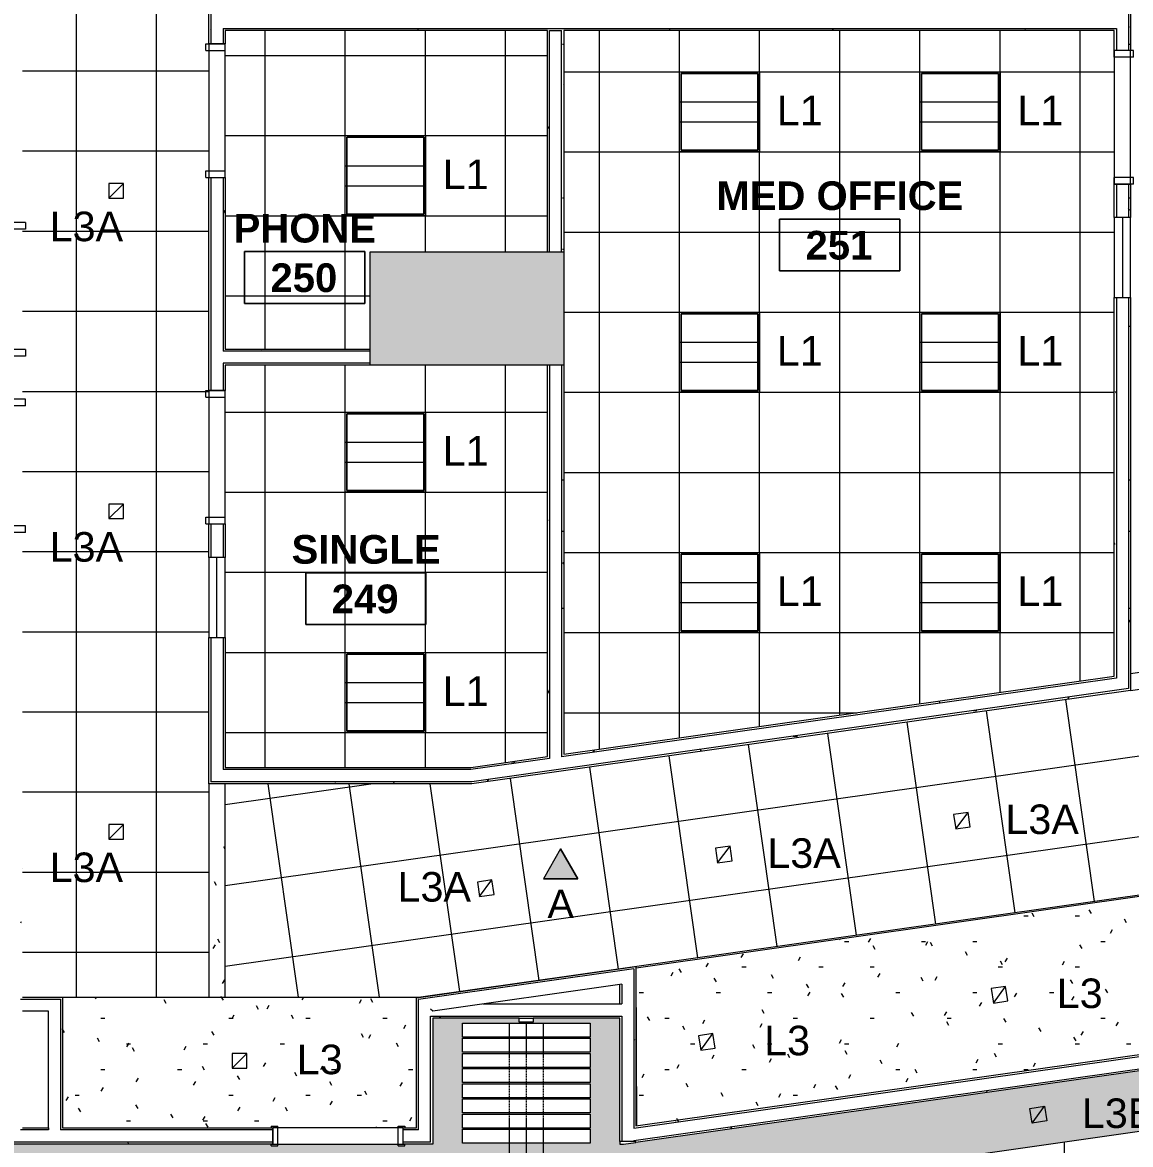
# Model space of a CAD drawing. Header units: inches. Extents: x 389 to 3083, y 11893 to 13691.
# Drawn here: x 770.7 to 1102.5, y 12403.8 to 12739.9 of the extents above; entities that cross this region are included whole.
import ezdxf

# ---------------------------------------------------------------- set-up
doc = ezdxf.new("R2010")
doc.units = ezdxf.units.IN
doc.header["$MEASUREMENT"] = 0
doc.linetypes.add('X2$0$Dash', pattern=[0.25, 0.125, -0.125])
for name, color, linetype, lineweight in [('X2$0$A-ANNO-NOTE', 131, 'Continuous', 9), ('X2$0$A-AREA-IDEN', 2, 'Continuous', 9), ('X2$0$A-CLNG', 13, 'Continuous', 13), ('X2$0$A-CLNG-PATT', 13, 'Continuous', 13), ('X2$0$A-DOOR', 31, 'Continuous', 13), ('X2$0$A-DOOR-FRAM', 31, 'Continuous', 20), ('X2$0$A-GLAZ', 151, 'Continuous', 13), ('X2$0$A-WALL', 113, 'Continuous', 13), ('X2$0$A-WALL-PATT', 111, 'Continuous', 13), ('X2$0$E-LITE-EQPM', 33, 'Continuous', 9), ('X2$0$E-LITE-EQPM-IDEN', 33, 'Continuous', 9), ('X2$0$I-WALL', 2, 'Continuous', 9), ('X2$0$Q-SPCQ', 91, 'Continuous', 9), ('X2$0$Q-SPCQ-HDLN', 91, 'X2$0$Dash', 9), ('X2$0$S-COLS', 52, 'Continuous', 13)]:
    doc.layers.add(name, color=color, linetype=linetype, lineweight=lineweight)
doc.styles.add('X2$0$Arial_3', font='arial.ttf', dxfattribs={"height": 8.851796})
doc.styles.add('X2$0$Swis721 Lt BT', font='swissl.ttf', dxfattribs={"height": 8.514638})
doc.styles.add('X2$0$Swis721 Lt BT_B', font='', dxfattribs={"height": 8.583975})
doc.styles.get('X2$0$Swis721 Lt BT_B').set_extended_font_data('Swis721 Lt BT', bold=True)
pattern_1 = [(0, (-24941.6016, 0), (30.72, 7.68), [1.267, -21.773, 1.267, -21.773, -122.88]), (0, (-24941.6016, 0), (30.72, 7.68), [-46.08, 1.267, -44.813, 1.267, -21.773, -53.76]), (0, (-24941.6016, 0), (30.72, 7.68), [-115.2, 1.267, -14.093, 1.267, -37.133]), (120, (-24930.0816, 3.84), (-22.0110751, 22.7643004), [1.267, -21.773, 1.267, -21.773, -122.88]), (120, (-24930.0816, 3.84), (-22.0110751, 22.7643004), [-46.08, 1.267, -44.813, 1.267, -21.773, -53.76]), (120, (-24930.0816, 3.84), (-22.0110751, 22.7643004), [-115.2, 1.267, -14.093, 1.267, -37.133]), (240, (-24926.2416, 19.2), (-8.7089249, -30.4443004), [1.267, -21.773, 1.267, -21.773, -122.88]), (240, (-24926.2416, 19.2), (-8.7089249, -30.4443004), [-46.08, 1.267, -44.813, 1.267, -21.773, -53.76]), (240, (-24926.2416, 19.2), (-8.7089249, -30.4443004), [-115.2, 1.267, -14.093, 1.267, -37.133])]

# ---------------------------------------------------------------- blocks, each defined once
blk = doc.blocks.new('X2$0$Single Flush - OTJ_SOLIDFLUSH_ALUM-4900275-FIRST FLOOR')
at = {"layer": 'X2$0$A-DOOR-FRAM'}
for p, q in [((-20, 3.3125), (-20, -2.4375)), ((-20, 3.3125), (-18, 3.3125)), ((-18, 3.3125), (-18, -2.4375)), ((18.000004, 3.3125), (18.000004, -2.4375)), ((18.000004, 3.3125), (20.000004, 3.3125)), ((20.000004, 3.3125), (20.000004, -2.4375)), ((-20, -2.4375), (-18, -2.4375)), ((18.000004, -2.4375), (20.000004, -2.4375))]:
    blk.add_line(p, q, dxfattribs=at)
blk = doc.blocks.new('X2$0$W- Folding_Partition - Modernfold 942-5326125-FIRST FLOOR')
at = {"layer": 'X2$0$Q-SPCQ'}
for p, q in [((-55, -23.11), (-55, 15.11)), ((-55, 15.11), (-50.75, 15.11)), ((-50.75, 15.11), (-50.75, -23.11)), ((-50.5, -23.11), (-50.5, 15.11)), ((-50.5, 15.11), (-46.25, 15.11)), ((-46.25, 15.11), (-46.25, -23.11)), ((-45.92, -23.11), (-45.92, 15.11)), ((-45.92, 15.11), (-41.67, 15.11)), ((-41.67, 15.11), (-41.67, -23.11)), ((-41.42, -23.11), (-41.42, 15.11)), ((-41.42, 15.11), (-37.17, 15.11)), ((-37.17, 15.11), (-37.17, -23.11)), ((-36.83, -23.11), (-36.83, 15.11)), ((-36.83, 15.11), (-32.58, 15.11)), ((-32.58, 15.11), (-32.58, -23.11)), ((-32.33, -23.11), (-32.33, 15.11)), ((-32.33, 15.11), (-28.08, 15.11)), ((-28.08, 15.11), (-28.08, -23.11)), ((-27.75, -23.11), (-27.75, 15.11)), ((-27.75, 15.11), (-23.5, 15.11)), ((-23.5, 15.11), (-23.5, -23.11)), ((-23.25, -23.11), (-23.25, 15.11)), ((-23.25, 15.11), (-19, 15.11)), ((-19, 15.11), (-19, -23.11)), ((-323.18, 1.12), (-322.93, 1.12)), ((-323.18, -6.13), (-323.18, -1.88)), ((-323.18, -1.88), (-321.93, -1.88)), ((-321.93, -1.88), (-321.93, -6.13)), ((-18.75, -6.13), (-18.75, -1.88)), ((-18.75, -1.88), (-17.5, -1.88)), ((-17.5, -1.88), (-17.5, -6.13)), ((-321.93, -6.13), (-323.18, -6.13)), ((-17.5, -6.13), (-18.75, -6.13)), ((-323.18, -9.13), (-322.93, -9.13)), ((-50.75, -23.11), (-55, -23.11)), ((-46.25, -23.11), (-50.5, -23.11)), ((-41.67, -23.11), (-45.92, -23.11)), ((-37.17, -23.11), (-41.42, -23.11)), ((-32.58, -23.11), (-36.83, -23.11)), ((-28.08, -23.11), (-32.33, -23.11)), ((-23.5, -23.11), (-27.75, -23.11)), ((-19, -23.11), (-23.25, -23.11))]:
    blk.add_line(p, q, dxfattribs=at)
at = {"layer": 'X2$0$Q-SPCQ-HDLN'}
for p, q in [((-19, 1.12), (-321.93, 1.12)), ((-19, -4), (-321.93, -4)), ((-19, -9.13), (-321.93, -9.13))]:
    blk.add_line(p, q, dxfattribs=at)
blk = doc.blocks.new('X2$0$Single Flush - OTJ_SOLIDFLUSH_ALUM-4900816-FIRST FLOOR')
at = {"layer": 'X2$0$A-DOOR-FRAM'}
for p, q in [((-20, -3.3125), (-20, 2.4375)), ((-20, 2.4375), (-18, 2.4375)), ((-18, -3.3125), (-18, 2.4375)), ((18.000004, -3.3125), (18.000004, 2.4375)), ((18.000004, 2.4375), (20.000004, 2.4375)), ((20.000004, -3.3125), (20.000004, 2.4375)), ((-20, -3.3125), (-18, -3.3125)), ((18.000004, -3.3125), (20.000004, -3.3125))]:
    blk.add_line(p, q, dxfattribs=at)
blk = doc.blocks.new('X2$0$Double Flush w-Skinny Lite - Int-N-LDMF-36_ x 84_-4914566-FIRST FLOOR')
at = {"layer": 'X2$0$A-DOOR-FRAM'}
for p, q in [((-20, 2.9375), (-18, 2.9375)), ((-20, 2.9375), (-20, 2.4375)), ((-20, 2.4375), (-19.5, 2.4375)), ((-19.5, -2.4375), (-19.5, 2.4375)), ((-18, -2.9375), (-18, 2.9375)), ((18.000004, -2.9375), (18.000004, 2.9375)), ((18.000004, 2.9375), (20.000004, 2.9375)), ((19.500004, 2.4375), (20.000004, 2.4375)), ((19.500004, -2.4375), (19.500004, 2.4375)), ((20.000004, 2.9375), (20.000004, 2.4375)), ((-20, -2.4375), (-19.5, -2.4375)), ((-20, -2.9375), (-20, -2.4375)), ((-20, -2.9375), (-18, -2.9375)), ((18.000004, -2.9375), (20.000004, -2.9375)), ((19.500004, -2.4375), (20.000004, -2.4375)), ((20.000004, -2.9375), (20.000004, -2.4375))]:
    blk.add_line(p, q, dxfattribs=at)
blk = doc.blocks.new('X2$0$Frameless opening with glazing - 24_ x 96_-4900874-FIRST FLOOR')
at = {"layer": 'X2$0$A-GLAZ'}
blk.add_line((-13.5, 0.0625), (10.5, 0.0625), dxfattribs=at)
blk = doc.blocks.new('X2$0$L-Ceiling Light - Linear Box - 2_x2_-4960925-FIRST FLOOR')
at = {"layer": 'X2$0$E-LITE-EQPM'}
for p, q in [((-12, -12), (-12, 12)), ((-12, 12), (12, 12)), ((-12, -12), (-12, 12)), ((-12, 12), (12, 12)), ((-11.5, -11.5), (-11.5, 11.5)), ((-11.5, 11.5), (11.5, 11.5)), ((11.5, 11.5), (-11.5, 11.5)), ((-11.5, 11.5), (-11.5, -11.5)), ((11.5, 11.5), (11.5, -11.5)), ((11.5, -11.5), (11.5, 11.5)), ((12, 12), (12, -12)), ((12, 12), (12, -12)), ((-12, 3), (12, 3)), ((-12, -3), (12, -3)), ((12, -12), (-12, -12)), ((12, -12), (-12, -12)), ((11.5, -11.5), (-11.5, -11.5)), ((-11.5, -11.5), (11.5, -11.5))]:
    blk.add_line(p, q, dxfattribs=at)
blk = doc.blocks.new('X2$0$L-Recessed Square Downlight - 4_-4552743-FIRST FLOOR')
at = {"layer": 'X2$0$E-LITE-EQPM'}
for p, q in [((-2.1875, -2.1875), (-2.1875, 2.1875)), ((-2.1875, 2.1875), (2.1875, 2.1875)), ((-2.1875, 2.1875), (2.1875, -2.1875)), ((2.1875, 2.1875), (2.1875, -2.1875)), ((2.1875, -2.1875), (-2.1875, -2.1875))]:
    blk.add_line(p, q, dxfattribs=at)
blk = doc.blocks.new('X2$0$Concrete-Rectangular-Column - 58_ X 34_-5105982-FIRST FLOOR')
at = {"layer": 'X2$0$S-COLS'}
blk.add_hatch(color=256, dxfattribs=at).paths.add_polyline_path([(-17, -24.13), (-17, -29), (17, -29), (17, 29), (-17, 29), (-17, -1.16)], flags=0)
for p, q in [((-17, 29), (17, 29)), ((-17, -29), (-17, 29)), ((17, 29), (17, -29)), ((17, -29), (-17, -29))]:
    blk.add_line(p, q, dxfattribs=at)
blk = doc.blocks.new('X2$0$L-Recessed Square Downlight - 4_  wall washer-V6-FIRST FLOOR')
at = {"layer": 'X2$0$E-LITE-EQPM'}
for p, q in [((-2.1875, -2.1875), (-2.1875, 2.1875)), ((-2.1875, 2.1875), (2.1875, 2.1875)), ((-2.1875, 2.1875), (2.1875, -2.1875)), ((2.1875, 2.1875), (2.1875, -2.1875)), ((2.1875, -2.1875), (-2.1875, -2.1875))]:
    blk.add_line(p, q, dxfattribs=at)
blk = doc.blocks.new('X2$0$L-Recessed Square Downlight - 4_  black trim-5264487-FIRST FLOOR')
at = {"layer": 'X2$0$E-LITE-EQPM'}
for p, q in [((-2.1875, -2.1875), (-2.1875, 2.1875)), ((-2.1875, 2.1875), (2.1875, 2.1875)), ((-2.1875, 2.1875), (2.1875, -2.1875)), ((2.1875, 2.1875), (2.1875, -2.1875)), ((2.1875, -2.1875), (-2.1875, -2.1875))]:
    blk.add_line(p, q, dxfattribs=at)
blk = doc.blocks.new('X2$0$Room Tag - Room Name and Number-3379422-FIRST FLOOR')
at = {"layer": 'X2$0$A-AREA-IDEN'}
for p, q in [((-0.1881, -0.1636), (-0.1881, -0.0018)), ((-0.1881, -0.0018), (0.1869, -0.0018)), ((0.1869, -0.0018), (-0.1881, -0.0018)), ((-0.1881, -0.0018), (-0.1881, -0.1636)), ((0.1869, -0.0018), (0.1869, -0.1636)), ((0.1869, -0.1636), (0.1869, -0.0018)), ((0.1869, -0.1636), (-0.1881, -0.1636)), ((-0.1881, -0.1636), (0.1869, -0.1636))]:
    blk.add_line(p, q, dxfattribs=at)

msp = doc.modelspace()

# ---------------------------------------------------------------- hatches: boundary and pattern name
at = {"layer": 'X2$0$A-ANNO-NOTE'}
msp.add_hatch(color=256, dxfattribs=at).paths.add_polyline_path([(926.68, 12483.4), (931.82, 12492.34), (936.99, 12483.41)], flags=0)
at = {"layer": 'X2$0$A-CLNG-PATT'}
h = msp.add_hatch(dxfattribs=at)
h.set_pattern_fill('FP2_1', color=256, style=0, pattern_type=2)
h.set_pattern_definition(pattern_1)
h.paths.add_polyline_path([(827.09, 12447.98), (831.34, 12447.98), (831.34, 12511.86), (826.47, 12511.86), (826.47, 12447.98)], flags=0)
h = msp.add_hatch(dxfattribs=at)
h.set_pattern_fill('FP2_45', color=256, style=0, pattern_type=2)
h.set_pattern_definition(pattern_1)
h.paths.add_polyline_path([(954.6, 12409.4), (1189.65, 12442.74), (1189.65, 12470.32), (1189.6, 12490.27), (954.47, 12456.72), (954.6, 12411.06)], flags=0)
h = msp.add_hatch(dxfattribs=at)
h.set_pattern_fill('FP2_1', color=256, style=0, pattern_type=2)
h.set_pattern_definition(pattern_1)
h.paths.add_polyline_path([(752.73, 12119.17), (752.73, 12138.4), (598.71, 12138.4), (598.71, 12119.17), (700.38, 12119.17)], flags=0)
h.paths.add_polyline_path([(1251.26, 12119.17), (1391.04, 12119.17), (1391.04, 12138.4), (1251.26, 12138.4), (1251.26, 12428.38), (1496.71, 12463.2), (1496.71, 12138.4), (1410.04, 12138.4), (1410.04, 12119.17), (1514.71, 12119.17), (1514.71, 12483.93), (1250.52, 12446.45), (1250.52, 12475.51), (1222.52, 12475.51), (1222.52, 12474.26), (1218.27, 12474.26), (1218.27, 12475.51), (1194.52, 12475.51), (1194.52, 12438.51), (950.68, 12403.92), (949.51, 12403.92), (949.51, 12441.66), (923.63, 12441.66), (923.63, 12440.41), (919.38, 12440.41), (919.38, 12441.66), (893.51, 12441.66), (893.51, 12403.92), (573.72, 12403.92), (573.72, 12365.92), (588.71, 12365.92), (588.71, 12341.92), (573.78, 12341.92), (573.78, 12141.56), (591.78, 12141.56), (591.78, 12385.92), (893.51, 12385.92), (893.51, 12138.4), (809.88, 12138.4), (809.88, 12119.17), (911.04, 12119.17), (911.04, 12136.23), (919.38, 12136.23), (919.38, 12137.23), (923.63, 12137.23), (923.63, 12136.23), (930.04, 12136.23), (930.04, 12119.17), (1151.04, 12119.17), (1151.04, 12138.4), (950.68, 12138.4), (950.68, 12385.74), (1189.65, 12419.64), (1189.65, 12138.4), (1170.04, 12138.4), (1170.04, 12119.17), (1217.78, 12119.17), (1217.78, 12136.17), (1218.27, 12136.17), (1218.27, 12137.42), (1222.52, 12137.42), (1222.52, 12136.17), (1222.66, 12136.17), (1222.66, 12119.17)], flags=0)
h.paths.add_polyline_path([(990.11, 12129.59), (990.46, 12128.7), (990.59, 12128.69), (990.67, 12128.76), (990.68, 12128.87), (990.61, 12128.96), (990.5, 12128.98), (990.41, 12128.91), (990.37, 12128.87), (990.19, 12129.36)], flags=0)
h.paths.add_polyline_path([(1100.89, 12129.59), (1100.6, 12128.87), (1100.53, 12128.96), (1100.42, 12128.98), (1100.33, 12128.91), (1100.32, 12128.79), (1100.38, 12128.7), (1100.5, 12128.69), (1100.59, 12128.76), (1100.81, 12129.36)], flags=0)
h.paths.add_polyline_path([(1058.89, 12125.2), (990.95, 12125.2), (990.92, 12125.93), (990.11, 12125.93), (990.11, 12129.59), (990.92, 12129.59), (990.96, 12130.91), (990.99, 12130.92), (996.95, 12130.89), (996.95, 12131.06), (1094.04, 12131.06), (1094.04, 12130.89), (1100.07, 12130.86), (1100.08, 12129.59), (1100.89, 12129.59), (1100.89, 12125.93), (1100.08, 12125.93), (1100.04, 12125.2), (1069.75, 12125.2)], flags=0)
h.paths.add_polyline_path([(1100.89, 12125.93), (1100.53, 12126.81), (1100.4, 12126.82), (1100.33, 12126.76), (1100.31, 12126.64), (1100.38, 12126.55), (1100.5, 12126.53), (1100.59, 12126.61), (1100.62, 12126.64), (1100.81, 12126.16)], flags=0)
h.paths.add_polyline_path([(990.11, 12125.93), (990.39, 12126.64), (990.46, 12126.55), (990.58, 12126.53), (990.67, 12126.61), (990.68, 12126.72), (990.61, 12126.81), (990.5, 12126.83), (990.41, 12126.76), (990.19, 12126.16)], flags=0)
h.paths.add_polyline_path([(1100.22, 12127.55), (1100.37, 12127.61), (1100.43, 12127.76), (1100.37, 12127.91), (1100.22, 12127.97), (1100.08, 12127.91), (1100.12, 12127.58), (1100.17, 12127.55)], flags=0)
h.paths.add_polyline_path([(990.78, 12127.55), (990.92, 12127.61), (990.88, 12127.94), (990.72, 12127.96), (990.59, 12127.86), (990.57, 12127.7), (990.67, 12127.58), (990.72, 12127.55)], flags=0)
h.paths.add_polyline_path([(582.13, 12190.41), (583.01, 12190.77), (583.02, 12190.9), (582.95, 12190.98), (582.84, 12190.99), (582.75, 12190.92), (582.73, 12190.81), (582.8, 12190.72), (582.84, 12190.68), (582.36, 12190.5)], flags=0)
h.paths.add_polyline_path([(582.13, 12301.2), (582.84, 12300.91), (582.75, 12300.84), (582.73, 12300.73), (582.8, 12300.64), (582.92, 12300.62), (583.01, 12300.69), (583.02, 12300.81), (582.95, 12300.9), (582.7, 12300.99)], flags=0)
h.paths.add_polyline_path([(585.78, 12301.2), (584.9, 12300.84), (584.89, 12300.71), (584.95, 12300.64), (585.07, 12300.62), (585.16, 12300.69), (585.18, 12300.81), (585.11, 12300.9), (585.07, 12300.93), (585.67, 12301.16)], flags=0)
h.paths.add_polyline_path([(585.07, 12190.41), (582.13, 12190.41), (582.13, 12191.23), (580.8, 12191.27), (580.79, 12191.3), (580.78, 12197.26), (580.66, 12197.26), (580.66, 12294.35), (580.83, 12294.35), (580.86, 12300.38), (582.13, 12300.38), (582.13, 12301.2), (585.78, 12301.2), (585.78, 12300.38), (586.51, 12300.35), (586.51, 12191.26), (585.78, 12191.23), (585.78, 12190.41), (585.11, 12190.41)], flags=0)
h.paths.add_polyline_path([(585.78, 12190.41), (585.07, 12190.7), (585.16, 12190.77), (585.18, 12190.89), (585.11, 12190.98), (584.99, 12190.99), (584.9, 12190.91), (584.88, 12190.81), (584.95, 12190.72), (585.55, 12190.5)], flags=0)
h.paths.add_polyline_path([(583.95, 12190.87), (584.1, 12190.94), (584.16, 12191.08), (584.1, 12191.23), (583.77, 12191.19), (583.75, 12191.03), (583.85, 12190.9), (583.9, 12190.88)], flags=0)
h.paths.add_polyline_path([(1504.67, 12262.54), (1505.55, 12262.9), (1505.56, 12263.03), (1505.49, 12263.11), (1505.38, 12263.12), (1505.29, 12263.05), (1505.27, 12262.94), (1505.34, 12262.85), (1505.38, 12262.81), (1504.9, 12262.63)], flags=0)
h.paths.add_polyline_path([(1504.67, 12373.33), (1505.38, 12373.04), (1505.29, 12372.97), (1505.27, 12372.86), (1505.34, 12372.77), (1505.47, 12372.75), (1505.55, 12372.82), (1505.56, 12372.93), (1505.49, 12373.03), (1504.9, 12373.25)], flags=0)
h.paths.add_polyline_path([(1505.47, 12262.54), (1504.67, 12262.54), (1504.67, 12263.36), (1503.34, 12263.4), (1503.33, 12263.43), (1503.32, 12269.39), (1503.2, 12269.39), (1503.2, 12366.48), (1503.37, 12366.48), (1503.4, 12372.51), (1504.67, 12372.51), (1504.67, 12373.33), (1508.32, 12373.33), (1508.33, 12372.51), (1509.05, 12372.48), (1509.05, 12263.39), (1508.32, 12263.36), (1508.32, 12262.54), (1505.52, 12262.54)], flags=0)
h.paths.add_polyline_path([(1508.32, 12262.54), (1507.61, 12262.83), (1507.7, 12262.9), (1507.72, 12263.01), (1507.65, 12263.11), (1507.53, 12263.12), (1507.44, 12263.04), (1507.42, 12262.94), (1507.49, 12262.85), (1508.1, 12262.63)], flags=0)
h.paths.add_polyline_path([(1506.49, 12263), (1506.64, 12263.06), (1506.7, 12263.21), (1506.64, 12263.36), (1506.31, 12263.32), (1506.29, 12263.16), (1506.39, 12263.03), (1506.44, 12263.01)], flags=0)
h.paths.add_polyline_path([(584.1, 12300.38), (584.14, 12300.42), (584.16, 12300.58), (584.06, 12300.71), (583.9, 12300.73), (583.77, 12300.63), (583.75, 12300.47), (583.81, 12300.38), (584.06, 12300.38)], flags=0)
h.paths.add_polyline_path([(1506.6, 12372.51), (1506.68, 12372.55), (1506.7, 12372.71), (1506.6, 12372.84), (1506.44, 12372.86), (1506.31, 12372.76), (1506.29, 12372.6), (1506.35, 12372.51), (1506.39, 12372.51)], flags=0)
h.paths.add_polyline_path([(1507.57, 12372.74), (1507.68, 12372.79), (1507.72, 12372.9), (1507.68, 12373), (1507.65, 12373.08), (1507.44, 12372.97), (1507.43, 12372.84), (1507.49, 12372.77), (1507.53, 12372.75)], flags=0)
h.paths.add_polyline_path([(940.61, 12404.16), (902.4, 12404.16), (902.4, 12408.41), (940.61, 12408.41), (940.61, 12404.66)], flags=0)
h.paths.add_polyline_path([(940.61, 12408.66), (902.4, 12408.66), (902.4, 12412.91), (940.61, 12412.91), (940.61, 12411.06)], flags=0)
h.paths.add_polyline_path([(940.61, 12413.25), (902.4, 12413.25), (902.4, 12417.5), (940.61, 12417.5)], flags=0)
h.paths.add_polyline_path([(914.03, 12417.75), (902.4, 12417.75), (902.4, 12422), (940.61, 12422), (940.61, 12417.75), (917.66, 12417.75)], flags=0)
h.paths.add_polyline_path([(940.61, 12422.33), (902.4, 12422.33), (902.4, 12426.58), (940.61, 12426.58)], flags=0)
h.paths.add_polyline_path([(917.66, 12426.83), (902.4, 12426.83), (902.4, 12431.08), (940.61, 12431.08), (940.61, 12426.83), (927.5, 12426.83)], flags=0)
h.paths.add_polyline_path([(934.3, 12431.41), (902.4, 12431.41), (902.4, 12435.66), (940.61, 12435.66), (940.61, 12431.41)], flags=0)
h.paths.add_polyline_path([(917.66, 12435.91), (902.4, 12435.91), (902.4, 12440.16), (940.61, 12440.16), (940.61, 12435.91)], flags=0)
h.paths.add_polyline_path([(1225.52, 12438.01), (1199.19, 12438.01), (1199.19, 12442.26), (1241.61, 12442.26), (1241.61, 12438.01)], flags=0)
h.paths.add_polyline_path([(1199.19, 12442.51), (1199.19, 12446.76), (1241.61, 12446.76), (1241.61, 12442.51), (1221.85, 12442.51)], flags=0)
h.paths.add_polyline_path([(1199.19, 12447.09), (1199.19, 12451.34), (1241.61, 12451.34), (1241.61, 12447.09), (1221.85, 12447.09)], flags=0)
h.paths.add_polyline_path([(1221.85, 12451.59), (1199.19, 12451.59), (1199.19, 12455.84), (1241.61, 12455.84), (1241.61, 12451.59), (1240.62, 12451.59)], flags=0)
h.paths.add_polyline_path([(1199.19, 12456.18), (1199.19, 12460.43), (1241.61, 12460.43), (1241.61, 12456.18), (1221.85, 12456.18)], flags=0)
h.paths.add_polyline_path([(1241.61, 12460.68), (1199.19, 12460.68), (1199.19, 12464.93), (1241.61, 12464.93), (1241.61, 12463.2)], flags=0)
h.paths.add_polyline_path([(1199.19, 12465.26), (1199.19, 12469.51), (1241.61, 12469.51), (1241.61, 12465.26), (1214.28, 12465.26)], flags=0)
h.paths.add_polyline_path([(1241.61, 12469.76), (1199.19, 12469.76), (1199.19, 12474.01), (1241.61, 12474.01), (1241.61, 12470.05)], flags=0)
h = msp.add_hatch(dxfattribs=at)
h.set_pattern_fill('FP2_1', color=256, style=0, pattern_type=2)
h.set_pattern_definition(pattern_1)
h.paths.add_polyline_path([(787.29, 12408.79), (888.63, 12408.79), (888.63, 12447.98), (782.66, 12447.98), (782.66, 12408.79)], flags=0)
at = {"layer": 'X2$0$A-WALL-PATT'}
h = msp.add_hatch(dxfattribs=at)
h.set_pattern_fill('FP2_1', color=256, style=0, pattern_type=2)
h.set_pattern_definition(pattern_1)
h.paths.add_polyline_path([(826.47, 12512.49), (827.09, 12512.49), (827.09, 12555.69), (826.47, 12555.69), (826.47, 12516.11)], flags=0)
h.paths.add_polyline_path([(827.09, 12579.69), (827.09, 12589.69), (826.47, 12589.69), (826.47, 12579.69)], flags=0)
h.paths.add_polyline_path([(827.09, 12629.69), (827.09, 12693.51), (826.47, 12693.51), (826.47, 12629.69)], flags=0)
h.paths.add_polyline_path([(827.09, 12733.51), (827.09, 12783.18), (826.47, 12783.18), (826.47, 12733.51)], flags=0)
h.paths.add_polyline_path([(827.09, 12807.18), (827.09, 12817.18), (826.47, 12817.18), (826.47, 12807.18)], flags=0)
h.paths.add_polyline_path([(827.09, 12857.18), (827.09, 12870.05), (826.47, 12870.05), (826.47, 12857.18)], flags=0)
h.paths.add_polyline_path([(826.47, 12910.05), (827.09, 12910.05), (827.09, 12920.05), (826.47, 12920.05), (826.47, 12912.46)], flags=0)
h.paths.add_polyline_path([(827.09, 12944.05), (827.09, 13032.36), (826.47, 13032.36), (826.47, 12944.05)], flags=0)
h.paths.add_polyline_path([(827.09, 13056.36), (827.09, 13066.36), (826.47, 13066.36), (826.47, 13056.36)], flags=0)
h.paths.add_polyline_path([(826.47, 13106.36), (827.09, 13106.36), (827.09, 13114.61), (826.47, 13114.61), (826.47, 13110.36)], flags=0)
h = msp.add_hatch(dxfattribs=at)
h.set_pattern_fill('FP2_1', color=256, style=0, pattern_type=2)
h.set_pattern_definition(pattern_1)
h.paths.add_polyline_path([(1101.87, 12539.75), (1102.5, 12539.84), (1102.5, 12657.51), (1101.87, 12657.51), (1101.87, 12539.78)], flags=0)
h.paths.add_polyline_path([(1101.87, 12681.51), (1102.5, 12681.51), (1102.5, 12691.51), (1101.87, 12691.51)], flags=0)
h.paths.add_polyline_path([(1101.87, 12731.51), (1102.5, 12731.51), (1102.5, 12783.18), (1101.87, 12783.18), (1101.87, 12735.5)], flags=0)
h.paths.add_polyline_path([(1101.87, 12807.18), (1102.5, 12807.18), (1102.5, 12817.18), (1101.87, 12817.18)], flags=0)
h.paths.add_polyline_path([(1101.87, 12857.18), (1102.5, 12857.18), (1102.5, 12870.05), (1101.87, 12870.05), (1101.87, 12860.71)], flags=0)
h.paths.add_polyline_path([(1102.5, 12910.05), (1102.5, 12920.05), (1101.87, 12920.05), (1101.87, 12910.05)], flags=0)
h.paths.add_polyline_path([(1102.5, 12944.05), (1102.5, 13032.36), (1101.87, 13032.36), (1101.87, 12944.05)], flags=0)
h.paths.add_polyline_path([(1102.5, 13056.36), (1102.5, 13066.36), (1101.87, 13066.36), (1101.87, 13056.36)], flags=0)
h.paths.add_polyline_path([(1102.5, 13106.36), (1102.5, 13115.24), (1101.87, 13115.24), (1101.87, 13106.36)], flags=0)
h = msp.add_hatch(dxfattribs=at)
h.set_pattern_fill('FP2_1', color=256, style=0, pattern_type=2)
h.set_pattern_definition(pattern_1)
h.paths.add_polyline_path([(1097.62, 12543.44), (1098.25, 12543.53), (1098.25, 12657.51), (1097.62, 12657.51), (1097.62, 12543.53)], flags=0)
h.paths.add_polyline_path([(1097.62, 12681.51), (1098.25, 12681.51), (1098.25, 12691.51), (1097.62, 12691.51)], flags=0)
h.paths.add_polyline_path([(1098.25, 12731.51), (1098.25, 12738.13), (1097.62, 12738.13), (1097.62, 12731.51)], flags=0)
h.paths.add_polyline_path([(1097.62, 12741.76), (1098.25, 12741.76), (1098.25, 12783.18), (1097.62, 12783.18), (1097.62, 12742.38)], flags=0)
h.paths.add_polyline_path([(1098.25, 12807.18), (1098.25, 12817.18), (1097.62, 12817.18), (1097.62, 12807.18)], flags=0)
h.paths.add_polyline_path([(1098.25, 12857.18), (1098.25, 12861.8), (1097.62, 12861.8), (1097.62, 12857.18)], flags=0)
h.paths.add_polyline_path([(1098.25, 12865.43), (1098.25, 12870.05), (1097.62, 12870.05), (1097.62, 12865.43)], flags=0)
h.paths.add_polyline_path([(1098.25, 12910.05), (1098.25, 12920.05), (1097.62, 12920.05), (1097.62, 12910.05)], flags=0)
h.paths.add_polyline_path([(1098.25, 12944.05), (1098.25, 12986.03), (1097.62, 12986.03), (1097.62, 12944.05)], flags=0)
h.paths.add_polyline_path([(1097.62, 12989.66), (1098.25, 12989.66), (1098.25, 13032.36), (1097.62, 13032.36), (1097.62, 12990.28)], flags=0)
h.paths.add_polyline_path([(1097.62, 13056.36), (1098.25, 13056.36), (1098.25, 13066.36), (1097.62, 13066.36)], flags=0)
h.paths.add_polyline_path([(1098.25, 13106.36), (1098.25, 13110.99), (1097.62, 13110.99), (1097.62, 13106.36)], flags=0)
h = msp.add_hatch(dxfattribs=at)
h.set_pattern_fill('FP2_1', color=256, style=0, pattern_type=2)
h.set_pattern_definition(pattern_1)
h.paths.add_polyline_path([(830.72, 12516.74), (831.34, 12516.74), (831.34, 12555.69), (830.72, 12555.69), (830.72, 12516.74)], flags=0)
h.paths.add_polyline_path([(831.34, 12579.69), (831.34, 12589.69), (830.72, 12589.69), (830.72, 12579.69)], flags=0)
h.paths.add_polyline_path([(831.34, 12629.69), (831.34, 12637.86), (830.72, 12637.86), (830.72, 12629.69)], flags=0)
h.paths.add_polyline_path([(831.34, 12641.48), (831.34, 12693.51), (830.72, 12693.51), (830.72, 12641.48)], flags=0)
h.paths.add_polyline_path([(830.72, 12733.51), (831.34, 12733.51), (831.34, 12738.13), (830.72, 12738.13), (830.72, 12735.5)], flags=0)
h.paths.add_polyline_path([(830.72, 12741.76), (831.34, 12741.76), (831.34, 12783.18), (830.72, 12783.18), (830.72, 12742.38)], flags=0)
h.paths.add_polyline_path([(830.72, 12807.18), (831.34, 12807.18), (831.34, 12817.18), (830.72, 12817.18)], flags=0)
h.paths.add_polyline_path([(830.72, 12857.18), (831.34, 12857.18), (831.34, 12861.8), (830.72, 12861.8), (830.72, 12861.18)], flags=0)
h.paths.add_polyline_path([(830.72, 12865.43), (831.34, 12865.43), (831.34, 12870.05), (830.72, 12870.05), (830.72, 12865.43)], flags=0)
h.paths.add_polyline_path([(831.34, 12910.05), (831.34, 12920.05), (830.72, 12920.05), (830.72, 12910.05)], flags=0)
h.paths.add_polyline_path([(830.72, 12944.05), (831.34, 12944.05), (831.34, 12986.03), (830.72, 12986.03), (830.72, 12971.1)], flags=0)
h.paths.add_polyline_path([(831.34, 12989.66), (831.34, 13032.36), (830.72, 13032.36), (830.72, 12989.66)], flags=0)
h.paths.add_polyline_path([(830.72, 13056.36), (831.34, 13056.36), (831.34, 13066.36), (830.72, 13066.36)], flags=0)
h.paths.add_polyline_path([(830.72, 13106.36), (831.34, 13106.36), (831.34, 13110.36), (830.72, 13110.36)], flags=0)
h = msp.add_hatch(dxfattribs=at)
h.set_pattern_fill('FP2_1', color=256, style=0, pattern_type=2)
h.set_pattern_definition(pattern_1)
h.paths.add_polyline_path([(770.66, 12403.92), (770.66, 12404.54), (770.03, 12404.54), (770.03, 12403.92)], flags=0)
h.paths.add_polyline_path([(770.03, 12408.17), (770.66, 12408.17), (770.66, 12443.73), (770.03, 12443.73), (770.03, 12408.25)], flags=0)
h.paths.add_polyline_path([(770.03, 12447.36), (770.66, 12447.36), (770.66, 12553.11), (770.03, 12553.11), (770.03, 12447.98)], flags=0)
h.paths.add_polyline_path([(770.03, 12577.11), (770.66, 12577.11), (770.66, 12587.11), (770.03, 12587.11)], flags=0)
h.paths.add_polyline_path([(770.66, 12627.11), (770.66, 12639.98), (770.03, 12639.98), (770.03, 12627.11)], flags=0)
h.paths.add_polyline_path([(770.66, 12679.98), (770.66, 12689.98), (770.03, 12689.98), (770.03, 12679.98)], flags=0)
h.paths.add_polyline_path([(770.03, 12713.98), (770.66, 12713.98), (770.66, 12823.42), (770.03, 12823.42), (770.03, 12794.48)], flags=0)
h = msp.add_hatch(dxfattribs=at)
h.set_pattern_fill('FP2_1', color=256, style=0, pattern_type=2)
h.set_pattern_definition(pattern_1)
h.paths.add_polyline_path([(932.75, 12737.51), (1097.62, 12737.51), (1097.62, 12738.13), (831.34, 12738.13), (831.34, 12737.51), (932.13, 12737.51)], flags=0)
h = msp.add_hatch(dxfattribs=at)
h.set_pattern_fill('FP2_1', color=256, style=0, pattern_type=2)
h.set_pattern_definition(pattern_1)
h.paths.add_polyline_path([(928.5, 12671.23), (928.5, 12737.51), (927.88, 12737.51), (927.88, 12671.23)], flags=0)
h = msp.add_hatch(dxfattribs=at)
h.set_pattern_fill('FP2_1', color=256, style=0, pattern_type=2)
h.set_pattern_definition(pattern_1)
h.paths.add_polyline_path([(932.75, 12671.23), (932.75, 12737.51), (932.13, 12737.5), (932.13, 12671.23)], flags=0)
h = msp.add_hatch(dxfattribs=at)
h.set_pattern_fill('FP2_1', color=256, style=0, pattern_type=2)
h.set_pattern_definition(pattern_1)
h.paths.add_polyline_path([(874.2, 12641.48), (874.75, 12641.48), (874.75, 12642.11), (831.34, 12642.11), (831.35, 12641.48)], flags=0)
h = msp.add_hatch(dxfattribs=at)
h.set_pattern_fill('FP2_1', color=256, style=0, pattern_type=2)
h.set_pattern_definition(pattern_1)
h.paths.add_polyline_path([(927.88, 12519.99), (928.5, 12520.08), (928.5, 12637.23), (927.88, 12637.23), (927.88, 12520.6)], flags=0)
h = msp.add_hatch(dxfattribs=at)
h.set_pattern_fill('FP2_1', color=256, style=0, pattern_type=2)
h.set_pattern_definition(pattern_1)
h.paths.add_polyline_path([(932.13, 12520.6), (932.75, 12520.69), (932.75, 12637.23), (932.13, 12637.23), (932.13, 12520.6)], flags=0)
h = msp.add_hatch(dxfattribs=at)
h.set_pattern_fill('FP2_1', color=256, style=0, pattern_type=2)
h.set_pattern_definition(pattern_1)
h.paths.add_polyline_path([(904.96, 12516.11), (928.5, 12519.45), (928.5, 12520.08), (904.91, 12516.74)], flags=0)
h.paths.add_polyline_path([(932.13, 12519.97), (1097.62, 12543.44), (1097.62, 12544.07), (932.13, 12520.6), (932.13, 12520.08)], flags=0)
h = msp.add_hatch(dxfattribs=at)
h.set_pattern_fill('FP2_1', color=256, style=0, pattern_type=2)
h.set_pattern_definition(pattern_1)
h.paths.add_polyline_path([(905.26, 12511.86), (1101.87, 12539.78), (1101.87, 12540.38), (905.21, 12512.49)], flags=0)
h = msp.add_hatch(dxfattribs=at)
h.set_pattern_fill('FP2_1', color=256, style=0, pattern_type=2)
h.set_pattern_definition(pattern_1)
h.paths.add_polyline_path([(889.28, 12511.86), (905.26, 12511.86), (905.21, 12512.49), (826.47, 12512.49), (826.47, 12511.86), (877.21, 12511.86)], flags=0)
h = msp.add_hatch(dxfattribs=at)
h.set_pattern_fill('FP2_1', color=256, style=0, pattern_type=2)
h.set_pattern_definition(pattern_1)
h.paths.add_polyline_path([(889.29, 12447.23), (953.76, 12456.4), (953.76, 12457.01), (888.63, 12447.77), (889.28, 12447.24)], flags=0)
h = msp.add_hatch(dxfattribs=at)
h.set_pattern_fill('FP2_1', color=256, style=0, pattern_type=2)
h.set_pattern_definition(pattern_1)
h.paths.add_polyline_path([(954.38, 12404.66), (954.38, 12405.07), (953.76, 12404.99), (953.76, 12404.66)], flags=0)
h.paths.add_polyline_path([(953.76, 12408.65), (954.38, 12408.74), (954.38, 12457.1), (953.76, 12457.01), (953.76, 12408.66)], flags=0)
h = msp.add_hatch(dxfattribs=at)
h.set_pattern_fill('FP2_1', color=256, style=0, pattern_type=2)
h.set_pattern_definition(pattern_1)
h.paths.add_polyline_path([(782.03, 12408.79), (782.66, 12408.79), (782.66, 12447.36), (782.03, 12447.36), (782.03, 12408.8)], flags=0)
h = msp.add_hatch(dxfattribs=at)
h.set_pattern_fill('FP2_1', color=256, style=0, pattern_type=2)
h.set_pattern_definition(pattern_1)
h.paths.add_polyline_path([(921.13, 12441.66), (949.51, 12441.66), (949.51, 12442.29), (893.51, 12442.29), (893.51, 12441.66), (919.38, 12441.66)], flags=0)
h = msp.add_hatch(dxfattribs=at)
h.set_pattern_fill('FP2_1', color=256, style=0, pattern_type=2)
h.set_pattern_definition(pattern_1)
h.paths.add_polyline_path([(954.38, 12408.74), (1148.42, 12436.26), (1148.33, 12436.88), (954.38, 12409.37)], flags=0)
h.paths.add_polyline_path([(1187.03, 12441.74), (1189.65, 12442.11), (1189.65, 12442.74), (1186.95, 12442.34), (1186.98, 12442.11)], flags=0)
h = msp.add_hatch(dxfattribs=at)
h.set_pattern_fill('FP2_1', color=256, style=0, pattern_type=2)
h.set_pattern_definition(pattern_1)
h.paths.add_polyline_path([(954.38, 12404.44), (1149.01, 12432.05), (1148.93, 12432.67), (954.38, 12405.07), (954.38, 12404.66)], flags=0)
h.paths.add_polyline_path([(1187.63, 12437.53), (1193.9, 12438.42), (1193.9, 12439.05), (1187.54, 12438.15), (1187.59, 12437.82)], flags=0)
h = msp.add_hatch(dxfattribs=at)
h.set_pattern_fill('FP2_1', color=256, style=0, pattern_type=2)
h.set_pattern_definition(pattern_1)
h.paths.add_polyline_path([(892.88, 12403.92), (892.88, 12404.54), (884.63, 12404.54), (884.63, 12403.92), (892.24, 12403.92)], flags=0)
h.paths.add_polyline_path([(770.66, 12403.92), (845.63, 12403.92), (845.63, 12404.54), (770.66, 12404.54)], flags=0)

# ---------------------------------------------------------------- linework, layer by layer
at = {"layer": 'X2$0$A-ANNO-NOTE'}
for p, q in [((931.82, 12492.34), (926.68, 12483.4)), ((931.82, 12492.34), (926.68, 12483.4)), ((936.99, 12483.41), (931.82, 12492.34)), ((931.82, 12492.34), (936.99, 12483.41)), ((926.68, 12483.4), (936.99, 12483.41)), ((936.99, 12483.41), (926.68, 12483.4))]:
    msp.add_line(p, q, dxfattribs=at)
at = {"layer": 'X2$0$A-CLNG'}
for p, q in [((1147.77, 12551.21), (1102.5, 12544.79)), ((1102.5, 12539.84), (1147.77, 12546.26)), ((1504.93, 12535.31), (889.28, 12447.86)), ((826.47, 12511.86), (826.47, 12447.98)), ((831.34, 12447.98), (831.34, 12511.86)), ((954.47, 12456.72), (1189.6, 12490.27)), ((954.6, 12409.4), (954.47, 12456.72)), ((782.66, 12447.98), (888.63, 12447.98)), ((888.63, 12447.98), (888.63, 12447.77)), ((889.28, 12447.86), (888.63, 12447.86)), ((1189.65, 12419.64), (950.68, 12385.74)), ((949.51, 12404.66), (949.51, 12403.92)), ((950.68, 12403.92), (954.38, 12404.44)), ((949.51, 12403.92), (950.68, 12403.92))]:
    msp.add_line(p, q, dxfattribs=at)
at = {"layer": 'X2$0$A-CLNG-PATT'}
for p, q in [((786.71, 13324.11), (786.71, 12447.98)), ((810.71, 13324.11), (810.71, 12447.98)), ((843.33, 12642.11), (843.33, 12737.51)), ((867.33, 12642.11), (867.33, 12737.51)), ((891.33, 12671.23), (891.33, 12737.51)), ((915.33, 12671.23), (915.33, 12737.51)), ((943.42, 12522.2), (943.42, 12737.5)), ((967.42, 12525.6), (967.42, 12737.5)), ((991.42, 12529.01), (991.42, 12737.5)), ((1015.42, 12532.41), (1015.42, 12737.5)), ((1039.42, 12535.82), (1039.42, 12737.5)), ((1063.42, 12539.22), (1063.42, 12737.5)), ((1087.42, 12542.63), (1087.42, 12737.51)), ((831.34, 12730.03), (927.88, 12730.03)), ((770.66, 12725.43), (826.47, 12725.43)), ((932.75, 12725.14), (1097.62, 12725.14)), ((831.34, 12706.03), (927.88, 12706.03)), ((770.66, 12701.43), (826.47, 12701.43)), ((932.75, 12701.14), (1097.62, 12701.14)), ((831.34, 12682.03), (927.88, 12682.03)), ((770.66, 12677.43), (826.47, 12677.43)), ((932.75, 12677.14), (1097.62, 12677.14)), ((831.34, 12658.03), (874.75, 12658.03)), ((770.66, 12653.43), (826.47, 12653.43)), ((932.75, 12653.14), (1097.62, 12653.14)), ((843.33, 12516.74), (843.33, 12637.23)), ((867.33, 12516.76), (867.33, 12637.23)), ((891.33, 12516.77), (891.33, 12637.23)), ((915.33, 12518.22), (915.33, 12637.23)), ((770.66, 12629.43), (826.47, 12629.43)), ((932.75, 12629.14), (1097.62, 12629.14)), ((831.34, 12623.21), (927.88, 12623.21)), ((831.34, 12481.43), (1821.23, 12621.85)), ((770.66, 12605.43), (826.47, 12605.43)), ((932.75, 12605.14), (1097.62, 12605.14)), ((831.34, 12599.21), (927.88, 12599.21)), ((831.34, 12457.19), (1824.99, 12598.14)), ((770.66, 12581.43), (826.47, 12581.43)), ((932.75, 12581.14), (1097.62, 12581.14)), ((831.34, 12575.21), (927.88, 12575.21)), ((770.66, 12557.43), (826.47, 12557.43)), ((932.75, 12557.14), (1097.62, 12557.14)), ((831.34, 12551.21), (927.88, 12551.21)), ((1083.01, 12537.08), (1091.59, 12476.59)), ((770.66, 12533.43), (826.47, 12533.43)), ((932.75, 12533.14), (1020.51, 12533.14)), ((1059.25, 12533.71), (1067.83, 12473.21)), ((1035.48, 12530.34), (1044.07, 12469.84)), ((831.34, 12527.21), (927.88, 12527.21)), ((1011.72, 12526.97), (1020.31, 12466.47)), ((987.96, 12523.6), (996.54, 12463.09)), ((964.2, 12520.23), (972.78, 12459.72)), ((940.44, 12516.86), (949.02, 12456.34)), ((916.67, 12513.49), (925.26, 12452.97)), ((770.66, 12509.43), (826.47, 12509.43)), ((831.34, 12505.67), (875.01, 12511.86)), ((844.18, 12511.86), (853.25, 12447.98)), ((868.42, 12511.86), (877.49, 12447.98)), ((892.66, 12511.86), (901.5, 12449.59)), ((770.66, 12485.43), (826.47, 12485.43)), ((770.66, 12461.43), (826.47, 12461.43)), ((1082.68, 12138.4), (1082.68, 12404.46))]:
    msp.add_line(p, q, dxfattribs=at)
at = {"layer": 'X2$0$A-WALL'}
for p, q in [((827.09, 12783.18), (827.09, 12733.51)), ((1101.87, 12783.18), (1101.87, 12731.51)), ((830.72, 12738.13), (830.72, 12733.51)), ((830.72, 12738.13), (1098.25, 12738.13)), ((928.5, 12671.23), (928.5, 12737.51)), ((928.5, 12737.51), (932.13, 12737.51)), ((932.13, 12671.23), (932.13, 12737.51)), ((1098.25, 12738.13), (1098.25, 12731.51)), ((827.09, 12693.51), (827.09, 12629.69)), ((830.72, 12693.51), (830.72, 12641.48)), ((1098.25, 12691.51), (1098.25, 12681.51)), ((1101.87, 12691.51), (1101.87, 12681.51)), ((1098.25, 12657.51), (1098.25, 12543.53)), ((1101.87, 12657.51), (1101.87, 12540.38)), ((874.75, 12641.48), (830.72, 12641.48)), ((874.75, 12637.86), (830.72, 12637.86)), ((830.72, 12637.86), (830.72, 12629.69)), ((928.5, 12637.23), (928.5, 12519.45)), ((932.13, 12637.23), (932.13, 12519.97)), ((827.09, 12589.69), (827.09, 12579.69)), ((830.72, 12589.69), (830.72, 12579.69)), ((827.09, 12555.69), (827.09, 12512.49)), ((830.72, 12555.69), (830.72, 12516.11)), ((1098.25, 12543.53), (932.13, 12519.97)), ((1101.87, 12540.38), (905.21, 12512.49)), ((928.5, 12519.45), (904.96, 12516.11)), ((904.96, 12516.11), (830.72, 12516.11)), ((905.21, 12512.49), (827.09, 12512.49)), ((953.76, 12456.38), (889.29, 12447.23)), ((953.76, 12456.38), (953.76, 12408.65)), ((950.13, 12451.82), (949.51, 12451.73)), ((950.13, 12451.82), (950.13, 12445.91)), ((770.03, 12447.36), (782.03, 12447.36)), ((782.03, 12447.36), (782.03, 12408.17)), ((889.29, 12447.23), (889.26, 12447.26)), ((889.26, 12408.17), (889.26, 12447.26)), ((949.51, 12445.91), (950.13, 12445.91)), ((892.88, 12404.54), (892.88, 12442.29)), ((892.88, 12442.29), (950.13, 12442.29)), ((950.13, 12442.29), (950.13, 12404.66)), ((953.76, 12408.65), (1148.42, 12436.26)), ((953.76, 12404.99), (1148.93, 12432.67)), ((778.41, 12408.17), (770.03, 12408.17)), ((778.41, 12408.79), (778.41, 12408.17)), ((845.63, 12408.17), (782.03, 12408.17)), ((889.26, 12408.17), (884.63, 12408.17)), ((845.63, 12404.54), (569.72, 12404.54)), ((892.88, 12404.54), (884.63, 12404.54)), ((953.76, 12404.99), (953.76, 12404.66))]:
    msp.add_line(p, q, dxfattribs=at)
at = {"layer": 'X2$0$I-WALL'}
for p, q in [((826.47, 12733.51), (826.47, 12783.18)), ((1102.5, 12783.18), (1102.5, 12731.51)), ((831.34, 12737.51), (831.34, 12733.51)), ((927.88, 12737.51), (831.34, 12737.51)), ((927.88, 12671.23), (927.88, 12737.51)), ((932.75, 12737.51), (932.75, 12671.23)), ((1097.62, 12737.51), (932.75, 12737.51)), ((1097.62, 12731.51), (1097.62, 12737.51)), ((831.34, 12733.51), (826.47, 12733.51)), ((826.47, 12733.51), (826.47, 12693.51)), ((831.34, 12693.51), (831.34, 12733.51)), ((1102.5, 12731.51), (1097.62, 12731.51)), ((1097.62, 12731.51), (1097.62, 12691.51)), ((1102.5, 12691.51), (1102.5, 12731.51)), ((826.47, 12629.69), (826.47, 12693.51)), ((826.47, 12693.51), (831.34, 12693.51)), ((831.34, 12693.51), (831.34, 12642.11)), ((1097.62, 12681.51), (1097.62, 12691.51)), ((1097.62, 12691.51), (1102.5, 12691.51)), ((1102.5, 12691.51), (1102.5, 12681.51)), ((1102.5, 12681.51), (1097.62, 12681.51)), ((1097.62, 12681.51), (1097.62, 12657.51)), ((1102.5, 12657.51), (1102.5, 12681.51)), ((1097.62, 12544.07), (1097.62, 12657.51)), ((1097.62, 12657.51), (1102.5, 12657.51)), ((1102.5, 12657.51), (1102.5, 12539.84)), ((831.34, 12642.11), (874.75, 12642.11)), ((874.75, 12637.23), (831.34, 12637.23)), ((831.34, 12637.23), (831.34, 12629.69)), ((927.88, 12519.99), (927.88, 12637.23)), ((932.75, 12637.23), (932.75, 12520.69)), ((831.34, 12629.69), (826.47, 12629.69)), ((826.47, 12629.69), (826.47, 12589.69)), ((831.34, 12589.69), (831.34, 12629.69)), ((826.47, 12579.69), (826.47, 12589.69)), ((826.47, 12589.69), (831.34, 12589.69)), ((831.34, 12589.69), (831.34, 12579.69)), ((831.34, 12579.69), (826.47, 12579.69)), ((826.47, 12579.69), (826.47, 12555.69)), ((831.34, 12555.69), (831.34, 12579.69)), ((826.47, 12511.86), (826.47, 12555.69)), ((826.47, 12555.69), (831.34, 12555.69)), ((831.34, 12555.69), (831.34, 12516.74)), ((932.75, 12520.69), (1097.62, 12544.07)), ((1102.5, 12539.84), (905.26, 12511.86)), ((904.91, 12516.74), (927.88, 12519.99)), ((831.34, 12516.74), (904.91, 12516.74)), ((905.26, 12511.86), (826.47, 12511.86)), ((888.63, 12447.77), (954.38, 12457.1)), ((954.38, 12457.1), (954.38, 12409.37)), ((949.51, 12451.73), (893.51, 12443.79)), ((949.51, 12445.91), (949.51, 12451.73)), ((770.66, 12447.98), (782.66, 12447.98)), ((782.66, 12447.98), (782.66, 12408.79)), ((888.63, 12408.79), (888.63, 12447.77)), ((908.49, 12445.91), (949.51, 12445.91)), ((778.41, 12443.73), (770.66, 12443.73)), ((778.41, 12408.79), (778.41, 12443.73)), ((893.51, 12443.79), (892.88, 12444.3)), ((893.51, 12441.66), (893.51, 12403.92)), ((919.38, 12441.66), (893.51, 12441.66)), ((949.51, 12441.66), (923.63, 12441.66)), ((949.51, 12404.66), (949.51, 12441.66)), ((954.38, 12409.37), (1148.33, 12436.88)), ((1149.01, 12432.05), (954.38, 12404.44)), ((770.66, 12408.79), (778.41, 12408.79)), ((782.66, 12408.79), (845.63, 12408.79)), ((845.63, 12408.79), (845.63, 12403.92)), ((884.63, 12408.79), (845.63, 12408.79)), ((884.63, 12408.79), (888.63, 12408.79)), ((884.63, 12403.92), (884.63, 12408.79)), ((954.38, 12404.66), (949.51, 12404.66)), ((954.38, 12404.44), (954.38, 12404.66)), ((845.63, 12403.92), (569.72, 12403.92)), ((845.63, 12403.92), (884.63, 12403.92)), ((893.51, 12403.92), (884.63, 12403.92))]:
    msp.add_line(p, q, dxfattribs=at)

# ---------------------------------------------------------------- block references
at = {"layer": 'X2$0$A-AREA-IDEN', "xscale": 95.99999999999994, "yscale": 95.99999999999994, "zscale": 95.99999999999994}
for p in [(1015.43, 12681.19), (855.21, 12671.46), (873.56, 12575.24)]:
    msp.add_blockref('X2$0$Room Tag - Room Name and Number-3379422-FIRST FLOOR', p, dxfattribs=at)
at = {"layer": 'X2$0$A-DOOR'}
for name, p, rotation in [('X2$0$Single Flush - OTJ_SOLIDFLUSH_ALUM-4900275-FIRST FLOOR', (828.91, 12713.51), 90), ('X2$0$Single Flush - OTJ_SOLIDFLUSH_ALUM-4900816-FIRST FLOOR', (1100.06, 12711.51), 90), ('X2$0$Single Flush - OTJ_SOLIDFLUSH_ALUM-4900275-FIRST FLOOR', (768.22, 12659.98), 269.9999999999999), ('X2$0$Single Flush - OTJ_SOLIDFLUSH_ALUM-4900275-FIRST FLOOR', (828.91, 12609.69), 90), ('X2$0$Single Flush - OTJ_SOLIDFLUSH_ALUM-4900816-FIRST FLOOR', (768.22, 12607.11), 89.99999999999991)]:
    msp.add_blockref(name, p, dxfattribs=dict(at, rotation=rotation))
msp.add_blockref('X2$0$Double Flush w-Skinny Lite - Int-N-LDMF-36_ x 84_-4914566-FIRST FLOOR', (865.13, 12406.36), dxfattribs=at)
at = {"layer": 'X2$0$A-GLAZ'}
for p, rotation in [((1100.06, 12668.01), 270), ((828.91, 12569.19), 90)]:
    msp.add_blockref('X2$0$Frameless opening with glazing - 24_ x 96_-4900874-FIRST FLOOR', p, dxfattribs=dict(at, rotation=rotation))
at = {"layer": 'X2$0$E-LITE-EQPM'}
for p in [(979.42, 12713.14), (1051.42, 12713.14), (879.33, 12694.03), (979.42, 12641.14), (1051.42, 12641.14), (879.33, 12611.21), (979.42, 12569.14), (1051.42, 12569.14), (879.33, 12539.21)]:
    msp.add_blockref('X2$0$L-Ceiling Light - Linear Box - 2_x2_-4960925-FIRST FLOOR', p, dxfattribs=at)
at = {"layer": 'X2$0$E-LITE-EQPM', "extrusion": (0, 0, -1)}
for name, p, rotation in [('X2$0$L-Recessed Square Downlight - 4_  black trim-5264487-FIRST FLOOR', (-798.71, 12689.49), 180), ('X2$0$L-Recessed Square Downlight - 4_  black trim-5264487-FIRST FLOOR', (-798.71, 12593.49), 180), ('X2$0$L-Recessed Square Downlight - 4_  black trim-5264487-FIRST FLOOR', (-1051.99, 12500.8), 171.9260030740851), ('X2$0$L-Recessed Square Downlight - 4_  black trim-5264487-FIRST FLOOR', (-798.71, 12497.49), 180), ('X2$0$L-Recessed Square Downlight - 4_  black trim-5264487-FIRST FLOOR', (-980.7, 12490.68), 171.9260030740851), ('X2$0$L-Recessed Square Downlight - 4_  black trim-5264487-FIRST FLOOR', (-909.41, 12480.57), 171.9260030740851), ('X2$0$L-Recessed Square Downlight - 4_-4552743-FIRST FLOOR', (-1063.24, 12448.67), 170.844965126939), ('X2$0$L-Recessed Square Downlight - 4_-4552743-FIRST FLOOR', (-975.6, 12434.52), 171.2697628357537), ('X2$0$L-Recessed Square Downlight - 4_-4552743-FIRST FLOOR', (-835.65, 12428.86), 180)]:
    msp.add_blockref(name, p, dxfattribs=dict(at, rotation=rotation))
at = {"layer": 'X2$0$E-LITE-EQPM', "rotation": 99.0000000000036}
msp.add_blockref('X2$0$L-Recessed Square Downlight - 4_  wall washer-V6-FIRST FLOOR', (1074.88, 12412.74), dxfattribs=at)
at = {"layer": 'X2$0$Q-SPCQ', "rotation": 90.0000000000016}
msp.add_blockref('X2$0$W- Folding_Partition - Modernfold 942-5326125-FIRST FLOOR', (917.51, 12459.16), dxfattribs=at)
at = {"layer": 'X2$0$S-COLS', "rotation": 89.99999999999999}
msp.add_blockref('X2$0$Concrete-Rectangular-Column - 58_ X 34_-5105982-FIRST FLOOR', (903.75, 12654.23), dxfattribs=at)

# ---------------------------------------------------------------- texts
at = {"layer": 'X2$0$A-ANNO-NOTE', "insert": (931.84, 12480.16), "char_height": 8.51, "width": 8.748, "attachment_point": 2, "rotation": 0.074, "line_spacing_factor": 1.00667, "style": 'X2$0$Swis721 Lt BT'}
msp.add_mtext('A', dxfattribs=at)
at = {"layer": 'X2$0$A-AREA-IDEN', "char_height": 8.584, "attachment_point": 2, "line_spacing_factor": 0.998538, "style": 'X2$0$Swis721 Lt BT_B'}
for s, insert, width in [('MED OFFICE', (1015.45, 12692.33), 83.916), ('PHONE', (855.22, 12682.59), 48.708), ('251', (1015.16, 12677.5), 23.004), ('250', (854.93, 12667.77), 23.004), ('SINGLE', (873.57, 12586.38), 49.464), ('249', (873.28, 12571.55), 23.004)]:
    msp.add_mtext(s, dxfattribs=dict(at, insert=insert, width=width))
at = {"layer": 'X2$0$E-LITE-EQPM-IDEN', "char_height": 8.852, "attachment_point": 2, "line_spacing_factor": 0.938532, "style": 'X2$0$Arial_3'}
for s, insert, width in [('L1', (1003.45, 12717.99), 16.416), ('L1', (1075.45, 12717.99), 16.416), ('L1', (903.36, 12698.88), 16.416), ('L3A', (789.8, 12683.26), 26.244), ('L1', (1003.45, 12645.99), 16.416), ('L1', (1075.45, 12645.99), 16.416), ('L1', (903.36, 12616.06), 16.416), ('L3A', (789.8, 12587.26), 26.244), ('L1', (1003.45, 12573.99), 16.416), ('L1', (1075.45, 12573.99), 16.416), ('L1', (903.36, 12544.06), 16.416), ('L3A', (1076.02, 12505.65), 26.244), ('L3A', (1004.73, 12495.53), 26.244), ('L3A', (789.8, 12491.26), 26.244), ('L3A', (893.98, 12485.42), 26.244), ('L3', (1087.27, 12453.52), 16.416), ('L3', (999.64, 12439.37), 16.416), ('L3', (859.68, 12433.71), 16.416), ('L3B', (1098.92, 12417.59), 26.244)]:
    msp.add_mtext(s, dxfattribs=dict(at, insert=insert, width=width))

doc.saveas('drawing.dxf')
